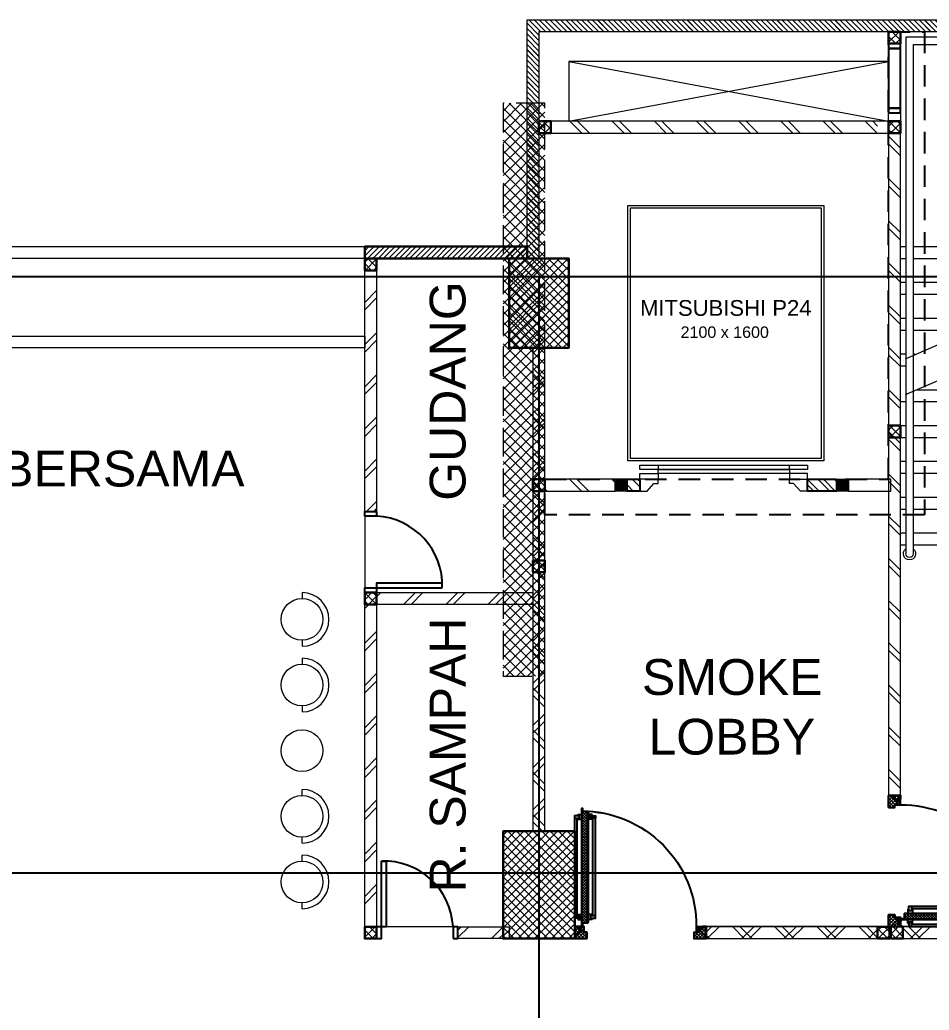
# Model space of a CAD drawing. Header units: millimetres. Extents: x -324 to 75, y -297 to 70.
# Drawn here: x -27.46 to -19.84, y 47.73 to 56.03 of the extents above; entities that cross this region are included whole.
import ezdxf
from ezdxf.enums import TextEntityAlignment as Align

# ---------------------------------------------------------------- set-up
doc = ezdxf.new("R2010")
doc.units = ezdxf.units.MM
doc.linetypes.add('ACAD_ISO02W100', pattern=[15, 12, -3])
doc.linetypes.add('DASHDOT', pattern=[1, 0.5, -0.25, 0, -0.25])
doc.layers.get('defpoints').update_dxf_attribs({"color": 1})
for name, color, linetype, lineweight in [('ars', 11, 'Continuous', 0), ('ars @ 1', 11, 'Continuous', 0), ('ARSIR', 31, 'Continuous', 5), ('ARSIR @ 1', 31, 'Continuous', 5), ('ARSIR KOLOM @ 1', 8, 'Continuous', 13), ('KOL', 1, 'Continuous', 30), ('KOLOM', 4, 'Continuous', 9), ('lan', 7, 'Continuous', 15), ('LIFT', 15, 'Continuous', 15), ('NOT', 7, 'Continuous', 20), ('Stair', 7, 'Continuous', 15), ('tem', 5, 'Continuous', 20), ('u', 6, 'Continuous', 20)]:
    doc.layers.add(name, color=color, linetype=linetype, lineweight=lineweight)
doc.layers.add('as', color=1, linetype='Continuous', plot=False)
for name, color, linetype in [('dinding', 3, 'Continuous'), ('HID', 1, 'Continuous'), ('Kusen', 30, 'Continuous'), ('STL', 6, 'Continuous')]:
    doc.layers.add(name, color=color, linetype=linetype)
doc.styles.get("Standard").update_dxf_attribs({"font": 'arial.ttf'})
pattern_1 = [(225, (1.1, 1e-06), (-0.014142, 0.014142), []), (135, (1.1, 1e-06), (0.014142, 0.014142), [])]
pattern_2 = [(315, (-2e-13, 1e-06), (0.014142, 0.014142), []), (45, (-2e-13, 1e-06), (-0.014142, 0.014142), [])]
pattern_3 = [(45, (1556.62095, -401.98365), (-0.176776695, 0.176776695), []), (45, (1556.68345, -401.98365), (-0.176776695, 0.176776695), [])]
pattern_4 = [(45, (1576.71095, -452.5532), (-0.176776695, 0.176776695), []), (45, (1576.77345, -452.5532), (-0.176776695, 0.176776695), [])]
pattern_5 = [(225, (-5.95, -51.3), (0.022097087, -0.022097087), [])]

# ---------------------------------------------------------------- blocks, each defined once
blk = doc.blocks.new('K 10.10')
at = {"layer": 'ars'}
h = blk.add_hatch(dxfattribs=at)
h.set_pattern_fill('_USER', color=256, scale=0.05, angle=45, double=1, pattern_type=0)
h.set_pattern_definition([(45, (0, 0), (-0.035355339, 0.035355339), []), (135, (0, 0), (-0.035355339, -0.035355339), [])])
h.paths.add_polyline_path([(1560.5383, 1380.4069), (1560.6383, 1380.4069), (1560.6383, 1380.5069), (1560.5383, 1380.5069)])
at = {"layer": 'KOL'}
blk.add_lwpolyline([(1560.5383, 1380.4069), (1560.6383, 1380.4069), (1560.6383, 1380.5069), (1560.5383, 1380.5069)], close=True, dxfattribs=at)
blk = doc.blocks.new('D-P90')
at = {"layer": 'ars'}
h = blk.add_hatch(dxfattribs=at)
h.set_pattern_fill('ANSI37', color=256, scale=0.005, angle=-90, style=0)
h.set_pattern_definition([(45, (-1350.94906, -1248.591899), (0.01122532015, -0.01122532015), []), (315, (-1350.94906, -1248.591899), (-0.01122532015, -0.01122532015), [])])
h.paths.add_polyline_path([(0.009, -0.1833, -0.414214), (0.01, -0.1843), (0.01, -1.1162, -0.414214), (0.009, -1.1172), (-0.0345, -1.1172, 0.414214), (-0.037, -1.1197), (-0.037, -1.142, -1), (-0.0385, -1.142), (-0.0385, -0.1585, -1), (-0.037, -0.1585), (-0.037, -0.1808, 0.414214), (-0.0345, -0.1833)])
at = {"layer": 'as'}
for p, q in [((-0.0395, -0.1577), (-0.0457, -0.1577)), ((-0.0425, -0.1608), (-0.0425, -0.1546))]:
    blk.add_line(p, q, dxfattribs=at)
at = {"layer": 'HID'}
for p, q in [((-0.0437, -0.1248), (-0.0915, -0.077)), ((-0.0423, -0.1234), (-0.0907, -0.075)), ((0.9423, -0.1234), (0.9907, -0.075)), ((0.9437, -0.1248), (0.9915, -0.077)), ((-0.0657, -0.147), (-0.023, -0.1043)), ((-0.0628, -0.147), (-0.023, -0.1072)), ((0.9657, -0.147), (0.923, -0.1043)), ((0.9628, -0.147), (0.923, -0.1072))]:
    blk.add_line(p, q, dxfattribs=at)
for points in [[(-0.0439, -0.1252), (-0.044, -0.1251), (-0.042, -0.1231), (-0.0419, -0.1232)], [(0.9439, -0.1252), (0.944, -0.1251), (0.942, -0.1231), (0.9419, -0.1232)]]:
    blk.add_lwpolyline(points, dxfattribs=at)
at = {"layer": 'KOL'}
blk.add_line((0.97, -0.13), (0.97, -0.15), dxfattribs=at)
at = {"layer": 'Kusen'}
for p, q in [((-0.0422, -0.1567), (-0.0378, -0.1577)), ((-0.0419, -0.1553), (-0.0376, -0.1562))]:
    blk.add_line(p, q, dxfattribs=at)
at = {"layer": 'Kusen', "ltscale": 2}
for p, q in [((-0.0986, -0.2206), (-0.0986, -1.0599)), ((-0.0786, -0.2406), (-0.0786, -1.0599)), ((-0.074, -0.2106), (-0.04, -0.2106)), ((-0.074, -0.2206), (-0.074, -0.2106)), ((-0.074, -0.2506), (-0.074, -0.2406)), ((-0.0615, -0.2506), (-0.0615, -0.2106)), ((-0.04, -0.2506), (-0.04, -0.2106)), ((0.0455, -0.2106), (0.0115, -0.2106)), ((0.0115, -0.2506), (0.0115, -0.2106)), ((0.033, -0.2506), (0.033, -0.2106)), ((0.0455, -0.2206), (0.0455, -0.2106)), ((0.0455, -0.2506), (0.0455, -0.2406)), ((0.0528, -0.2406), (0.0528, -1.0599)), ((0.0728, -0.2206), (0.0728, -1.0599)), ((-0.074, -0.2506), (-0.04, -0.2506)), ((0.0455, -0.2506), (0.0115, -0.2506)), ((-0.074, -1.0499), (-0.04, -1.0499)), ((-0.074, -1.0499), (-0.074, -1.0599)), ((-0.0615, -1.0499), (-0.0615, -1.0899)), ((-0.04, -1.0499), (-0.04, -1.0899)), ((0.0455, -1.0499), (0.0115, -1.0499)), ((0.0115, -1.0499), (0.0115, -1.0899)), ((0.033, -1.0499), (0.033, -1.0899)), ((0.0455, -1.0499), (0.0455, -1.0599)), ((-0.074, -1.0799), (-0.074, -1.0899)), ((-0.074, -1.0899), (-0.04, -1.0899)), ((0.0455, -1.0899), (0.0115, -1.0899)), ((0.0455, -1.0799), (0.0455, -1.0899))]:
    blk.add_line(p, q, dxfattribs=at)
for points in [[(-0.0986, -0.2406), (-0.0615, -0.2406), (-0.0615, -0.2206), (-0.0986, -0.2206), (-0.0986, -0.2406)], [(0.0728, -0.2406), (0.033, -0.2406), (0.033, -0.2206), (0.0728, -0.2206), (0.0728, -0.2406)], [(-0.1013, -1.0599), (-0.0615, -1.0599), (-0.0615, -1.0799), (-0.1013, -1.0799), (-0.1013, -1.0599)], [(0.0728, -1.0599), (0.033, -1.0599), (0.033, -1.0799), (0.0728, -1.0799), (0.0728, -1.0599)]]:
    blk.add_lwpolyline(points, dxfattribs=at)
at = {"layer": 'Kusen'}
blk.add_circle((-0.0425, -0.1577), 0.001, dxfattribs=at)
for radius, start, end in [(0.0025, 75.78042, 11.38506), (0.9611, 270, 0.45972)]:
    blk.add_arc((-0.0425, -0.1577), radius, start, end, dxfattribs=at)
at = {"layer": 'STL'}
for p, q in [((-0.0385, -0.1585), (-0.0385, -1.142)), ((-0.037, -0.1808), (-0.037, -0.1585)), ((-0.0345, -0.1833), (0.009, -0.1833)), ((0.01, -0.1843), (0.01, -1.1162)), ((-0.037, -1.1197), (-0.037, -1.142)), ((-0.0345, -1.1172), (0.009, -1.1172))]:
    blk.add_line(p, q, dxfattribs=at)
for points in [[(0, -0.1002), (0, -0.1032), (-0.0185, -0.1032, 0.414214), (-0.02, -0.1047), (-0.02, -0.148, -0.414214), (-0.022, -0.15), (-0.068, -0.15, -0.414214), (-0.07, -0.148), (-0.07, -0.13), (-0.067, -0.13), (-0.067, -0.1455, 0.414214), (-0.0655, -0.147), (-0.0245, -0.147, 0.414214), (-0.023, -0.1455), (-0.023, -0.1022, -0.414214), (-0.021, -0.1002)], [(0.9, -0.1002), (0.9, -0.1032), (0.9185, -0.1032, -0.414214), (0.92, -0.1047), (0.92, -0.148, 0.414214), (0.922, -0.15), (0.968, -0.15, 0.414214), (0.97, -0.148), (0.97, -0.13), (0.967, -0.13), (0.967, -0.1455, -0.414214), (0.9655, -0.147), (0.9245, -0.147, -0.414214), (0.923, -0.1455), (0.923, -0.1022, 0.414214), (0.921, -0.1002)]]:
    blk.add_lwpolyline(points, format="xyb", close=True, dxfattribs=at)
blk.add_lwpolyline([(0.009, -0.1818), (-0.0345, -0.1818, -0.414214), (-0.0355, -0.1808), (-0.0355, -0.1585, 1), (-0.04, -0.1585), (-0.04, -1.142, 1), (-0.0355, -1.142), (-0.0355, -1.1197, -0.414214), (-0.0345, -1.1187), (0.009, -1.1187, 0.414214), (0.0115, -1.1162), (0.0115, -0.1843)], format="xyb", dxfattribs=at)
for centre, radius, start, end in [((-0.0377, -0.1585), 0.00075, 0, 180), ((-0.0345, -0.1808), 0.0025, 180, 270), ((0.009, -0.1843), 0.0025, 360, 90), ((0.009, -0.1843), 0.001, 360, 90), ((-0.0377, -1.142), 0.00075, 180, 0), ((-0.0345, -1.1197), 0.0025, 90, 180), ((0.009, -1.1162), 0.001, 270, 0)]:
    blk.add_arc(centre, radius, start, end, dxfattribs=at)
blk = doc.blocks.new('PINTU DARURAT')
at = {"layer": 'ARSIR'}
h = blk.add_hatch(dxfattribs=at)
h.set_pattern_fill('_USER', color=256, scale=0.02, angle=315, style=0, double=1, pattern_type=0)
h.set_pattern_definition(pattern_2)
edge = h.paths.add_edge_path()
edge.add_line((0, 0), (0.1, 0))
edge.add_line((0.1, 0), (0.1, 0.0502))
edge.add_line((0.1, 0.0502), (0.077, 0.0502))
edge.add_line((0.077, 0.0502), (0.077, 0.0955))
edge.add_arc((0.0755, 0.0955), 0.0015, 360, 450)
edge.add_line((0.0755, 0.097), (0.0345, 0.097))
edge.add_arc((0.0345, 0.0955), 0.0015, 90, 180)
edge.add_line((0.033, 0.0955), (0.033, 0.08))
edge.add_line((0.033, 0.08), (0.03, 0.08))
edge.add_line((0.03, 0.08), (0.03, 0.1))
edge.add_line((0.03, 0.1), (0, 0.1))
edge.add_line((0, 0.1), (0, 0))
h = blk.add_hatch(dxfattribs=at)
h.set_pattern_fill('_USER', color=256, scale=0.02, angle=315, style=0, double=1, pattern_type=0)
h.set_pattern_definition(pattern_2)
edge = h.paths.add_edge_path()
edge.add_line((0, 0), (0.1, 0))
edge.add_line((0.1, 0), (0.1, 0.0502))
edge.add_line((0.1, 0.0502), (0.077, 0.0502))
edge.add_line((0.077, 0.0502), (0.077, 0.0955))
edge.add_arc((0.0755, 0.0955), 0.0015, 360, 450)
edge.add_line((0.0755, 0.097), (0.0345, 0.097))
edge.add_arc((0.0345, 0.0955), 0.0015, 90, 180)
edge.add_line((0.033, 0.0955), (0.033, 0.08))
edge.add_line((0.033, 0.08), (0.03, 0.08))
edge.add_line((0.03, 0.08), (0.03, 0.1))
edge.add_line((0.03, 0.1), (0, 0.1))
edge.add_line((0, 0.1), (0, 0))
h = blk.add_hatch(dxfattribs=at)
h.set_pattern_fill('_USER', color=256, scale=0.02, angle=315, style=0, double=1, pattern_type=0)
h.set_pattern_definition(pattern_1)
edge = h.paths.add_edge_path()
edge.add_line((1.1, 0), (1, 0))
edge.add_line((1, 0), (1, 0.0502))
edge.add_line((1, 0.0502), (1.023, 0.0502))
edge.add_line((1.023, 0.0502), (1.023, 0.0955))
edge.add_arc((1.0245, 0.0955), 0.0015, -630, -540, ccw=False)
edge.add_line((1.0245, 0.097), (1.0655, 0.097))
edge.add_arc((1.0655, 0.0955), 0.0015, -360, -270, ccw=False)
edge.add_line((1.067, 0.0955), (1.067, 0.08))
edge.add_line((1.067, 0.08), (1.07, 0.08))
edge.add_line((1.07, 0.08), (1.07, 0.1))
edge.add_line((1.07, 0.1), (1.1, 0.1))
edge.add_line((1.1, 0.1), (1.1, 0))
h = blk.add_hatch(dxfattribs=at)
h.set_pattern_fill('_USER', color=256, scale=0.02, angle=315, style=0, double=1, pattern_type=0)
h.set_pattern_definition(pattern_1)
edge = h.paths.add_edge_path()
edge.add_line((1.1, 0), (1, 0))
edge.add_line((1, 0), (1, 0.0502))
edge.add_line((1, 0.0502), (1.023, 0.0502))
edge.add_line((1.023, 0.0502), (1.023, 0.0955))
edge.add_arc((1.0245, 0.0955), 0.0015, -630, -540, ccw=False)
edge.add_line((1.0245, 0.097), (1.0655, 0.097))
edge.add_arc((1.0655, 0.0955), 0.0015, -360, -270, ccw=False)
edge.add_line((1.067, 0.0955), (1.067, 0.08))
edge.add_line((1.067, 0.08), (1.07, 0.08))
edge.add_line((1.07, 0.08), (1.07, 0.1))
edge.add_line((1.07, 0.1), (1.1, 0.1))
edge.add_line((1.1, 0.1), (1.1, 0))
at = {"layer": 'KOL'}
blk.add_line((1.1, 0.1), (1.1, 0), dxfattribs=at)
blk.add_line((1.1, 0.1), (1.1, 0), dxfattribs=at)
blk.add_line((1.1, 0.1), (1.1, 0), dxfattribs=at)
blk.add_line((1.1, 0.1), (1.1, 0), dxfattribs=at)
for points in [[(0, 0), (0.1, 0), (0.1, 0.0502), (0.077, 0.0502), (0.077, 0.0955, 0.414214), (0.0755, 0.097), (0.0345, 0.097, 0.414214), (0.033, 0.0955), (0.033, 0.08), (0.03, 0.08), (0.03, 0.1), (0, 0.1)], [(0, 0), (0.1, 0), (0.1, 0.0502), (0.077, 0.0502), (0.077, 0.0955, 0.414214), (0.0755, 0.097), (0.0345, 0.097, 0.414214), (0.033, 0.0955), (0.033, 0.08), (0.03, 0.08), (0.03, 0.1), (0, 0.1)], [(1.1, 0), (1, 0), (1, 0.0502), (1.023, 0.0502), (1.023, 0.0955, -0.414214), (1.0245, 0.097), (1.0655, 0.097, -0.414214), (1.067, 0.0955), (1.067, 0.08), (1.07, 0.08), (1.07, 0.1), (1.1, 0.1)], [(1.1, 0), (1, 0), (1, 0.0502), (1.023, 0.0502), (1.023, 0.0955, -0.414214), (1.0245, 0.097), (1.0655, 0.097, -0.414214), (1.067, 0.0955), (1.067, 0.08), (1.07, 0.08), (1.07, 0.1), (1.1, 0.1)]]:
    blk.add_lwpolyline(points, format="xyb", close=True, dxfattribs=at)
at = {"layer": 'Kusen', "xscale": -1, "rotation": 180}
blk.add_blockref('D-P90', (0.1, -0.05), dxfattribs=at)
blk = doc.blocks.new("k3'")
at = {"layer": 'ars'}
h = blk.add_hatch(dxfattribs=at)
h.set_pattern_fill('_USER', color=256, scale=0.05, angle=45, double=1, pattern_type=0)
h.set_pattern_definition([(45, (0, -4.975), (-0.03535534, 0.03535534), []), (135, (0, -4.975), (-0.03535534, -0.03535534), [])])
h.paths.add_polyline_path([(-0.25, -0.375), (0.25, -0.375), (0.25, 0.375), (-0.25, 0.375)])
at = {"layer": 'KOL'}
blk.add_lwpolyline([(-0.25, -0.375), (0.25, -0.375), (0.25, 0.375), (-0.25, 0.375)], close=True, dxfattribs=at)
blk = doc.blocks.new("k1'")
at = {"layer": 'ars'}
h = blk.add_hatch(dxfattribs=at)
h.set_pattern_fill('_USER', color=256, scale=0.05, angle=45, double=1, pattern_type=0)
h.set_pattern_definition([(45, (0, -5), (-0.03535534, 0.03535534), []), (135, (0, -5), (-0.03535534, -0.03535534), [])])
h.paths.add_polyline_path([(-0.3, -0.45), (0.3, -0.45), (0.3, 0.45), (-0.3, 0.45)])
at = {"layer": 'KOL'}
blk.add_lwpolyline([(-0.3, -0.45), (0.3, -0.45), (0.3, 0.45), (-0.3, 0.45)], close=True, dxfattribs=at)
blk = doc.blocks.new('T. J2')
at = {"layer": 'Kusen'}
for p, q in [((-0.3692, 0.1), (0.2808, 0.1)), ((-0.4192, 0), (0.3308, 0)), ((0.2808, 0.06), (-0.3692, 0.06))]:
    blk.add_line(p, q, dxfattribs=at)
for points in [[(-0.4592, 0), (-0.4192, 0), (-0.4192, 0.1), (-0.4592, 0.1)], [(0.3308, 0), (0.3708, 0), (0.3708, 0.1), (0.3308, 0.1)]]:
    blk.add_lwpolyline(points, close=True, dxfattribs=at)
for points in [[(-0.3692, 0.0775), (-0.3692, 0.06), (-0.4192, 0.06), (-0.4192, 0.1), (-0.3692, 0.1), (-0.3692, 0.0825), (-0.3792, 0.0825), (-0.3792, 0.0775), (-0.3692, 0.0775)], [(0.2808, 0.0775), (0.2808, 0.06), (0.3308, 0.06), (0.3308, 0.1), (0.2808, 0.1), (0.2808, 0.0825), (0.2908, 0.0825), (0.2908, 0.0775), (0.2808, 0.0775)]]:
    blk.add_lwpolyline(points, dxfattribs=at)
at = {"layer": 'Kusen', "color": 141}
blk.add_lwpolyline([(-0.3792, 0.0775), (0.2908, 0.0775), (0.2908, 0.0825), (-0.3792, 0.0825)], close=True, dxfattribs=at)
blk = doc.blocks.new('P.SHAFT')
for points in [[(-0.05, 0.54), (-0.05, 0.58), (0.05, 0.58), (0.05, 0.54)], [(-0.05, 0.04), (-0.05, 0.54), (0.05, 0.54), (0.05, 0.04)], [(-0.05, 0), (-0.05, 0.04), (0.05, 0.04), (0.05, 0)]]:
    blk.add_lwpolyline(points, close=True)
blk = doc.blocks.new('KLOPRAK-10')
at = {"layer": 'ARSIR KOLOM @ 1'}
blk.add_hatch(color=256, dxfattribs=at).paths.add_polyline_path([(390.0148, -20.5752), (390.1148, -20.5752), (390.1148, -20.4752), (390.0148, -20.4752)])
at = {"layer": 'as'}
blk.add_line((390.1148, -20.4752), (390.0148, -20.5752), dxfattribs=at)
blk.add_lwpolyline([(390.0148, -20.4752), (390.1148, -20.5752)], dxfattribs=at)
at = {"layer": 'KOLOM'}
blk.add_lwpolyline([(390.0148, -20.5752), (390.1148, -20.5752), (390.1148, -20.4752), (390.0148, -20.4752)], close=True, dxfattribs=at)
blk = doc.blocks.new('SP ME1')
at = {"layer": 'ars'}
h = blk.add_hatch(dxfattribs=at)
h.set_pattern_fill('ANSI31', color=256, scale=0.25, style=0)
h.set_pattern_definition(pattern_5)
edge = h.paths.add_edge_path()
edge.add_line((-6.3, 5.7), (-6.3, 7.7))
edge.add_line((-6.3, 7.7), (-5.95, 7.7))
edge.add_line((-5.95, 7.7), (-5.95, 7.6))
edge.add_line((-5.95, 7.6), (-6.2, 7.6))
edge.add_line((-6.2, 7.6), (-6.2, 5.7))
edge.add_line((-6.2, 5.7), (-6.3, 5.7))
h = blk.add_hatch(dxfattribs=at)
h.set_pattern_fill('ANSI31', color=256, scale=0.25, style=0)
h.set_pattern_definition(pattern_5)
edge = h.paths.add_edge_path()
edge.add_line((-6.3, 5.7), (-6.3, 7.7))
edge.add_line((-6.3, 7.7), (-5.95, 7.7))
edge.add_line((-5.95, 7.7), (-5.95, 7.6))
edge.add_line((-5.95, 7.6), (-6.2, 7.6))
edge.add_line((-6.2, 7.6), (-6.2, 5.7))
edge.add_line((-6.2, 5.7), (-6.3, 5.7))
h = blk.add_hatch(dxfattribs=at)
h.set_pattern_fill('ANSI31', color=256, scale=0.25, style=0)
h.set_pattern_definition([(225, (0.099998, -51.3), (0.022097087, -0.022097087), [])])
h.paths.add_polyline_path([(-5.12, 7.7), (-5.12, 7.6), (0, 7.6), (0, 5.7), (0.1, 5.7), (0.1, 7.7)])
h = blk.add_hatch(dxfattribs=at)
h.set_pattern_fill('ANSI37', color=256, scale=0.02, style=0)
h.set_pattern_definition([(45, (262.191906, -190.19391), (-0.044901281, 0.044901281), []), (135, (262.191906, -190.19391), (-0.044901281, -0.044901281), [])])
h.paths.add_polyline_path([(-6.025, 0), (-6.375, 0), (-6.375, 7), (-6.0247, 7)])
h = blk.add_hatch(dxfattribs=at)
h.set_pattern_fill('ANSI37', color=256, scale=0.02, style=0)
h.paths.add_polyline_path([(-0.05, 2.2), (0.3, 2.2), (0.3, 7), (-0.05, 7)])
h = blk.add_hatch(dxfattribs=at)
h.set_pattern_fill('TEMBOK', color=256, scale=0.25)
h.set_pattern_definition([(45, (3e-07, -51.72), (-0.1767767, 0.1767767), []), (45, (0.0625, -51.72), (-0.1767767, 0.1767767), [])])
h.paths.add_polyline_path([(0.05, 3.17), (-0.05, 3.17), (-0.05, 4.95), (0.05, 4.95)])
h = blk.add_hatch(dxfattribs=at)
h.set_pattern_fill('TEMBOK', color=256, scale=0.25)
h.set_pattern_definition([(45, (-5.78857, -49.94), (-0.1767767, 0.1767767), []), (45, (-5.72607, -49.94), (-0.1767767, 0.1767767), [])])
h.paths.add_polyline_path([(-0.6386, 3.75), (-0.05, 3.75), (-0.05, 3.85), (-0.6386, 3.85)])
h = blk.add_hatch(dxfattribs=at)
h.set_pattern_fill('TEMBOK', color=256, scale=0.25)
h.set_pattern_definition([(45, (3e-07, -49.45), (-0.1767767, 0.1767767), []), (45, (0.0625, -49.45), (-0.1767767, 0.1767767), [])])
h.paths.add_polyline_path([(0.05, 0.9), (-0.05, 0.9), (-0.05, 3.07), (0.05, 3.07)])
at = {"layer": 'ars @ 1'}
h = blk.add_hatch(dxfattribs=at)
h.set_pattern_fill('TEMBOK', color=256, scale=0.25)
h.set_pattern_definition([(45, (26.8, 5.805), (-0.1767767, 0.1767767), []), (45, (26.8625, 5.805), (-0.1767767, 0.1767767), [])])
h.paths.add_polyline_path([(-0.1, 6.85), (-0.1, 6.75), (-2.8378, 6.75), (-2.8378, 6.85)])
h = blk.add_hatch(dxfattribs=at)
h.set_pattern_fill('TEMBOK', color=256, scale=0.25)
h.set_pattern_definition([(45, (1576.61878, -452.5532), (-0.176776695, 0.176776695), []), (45, (1576.68128, -452.5532), (-0.176776695, 0.176776695), [])])
h.paths.add_polyline_path([(-2.93, 1.2), (-3.03, 1.2), (-3.03, 6.75), (-2.93, 6.75)])
h = blk.add_hatch(dxfattribs=at)
h.set_pattern_fill('TEMBOK', color=256, scale=0.25)
h.set_pattern_definition([(45, (24.5328, -51.42464), (-0.1767767, 0.1767767), []), (45, (24.5953, -51.42464), (-0.1767767, 0.1767767), [])])
h.paths.add_polyline_path([(-6.25, 2.8), (-6.15, 2.8), (-6.15, 4.95), (-6.25, 4.95)])
h = blk.add_hatch(dxfattribs=at)
h.set_pattern_fill('TEMBOK', color=256, scale=0.25)
h.set_pattern_definition([(45, (24.5328, -49.32464), (-0.1767767, 0.1767767), []), (45, (24.5953, -49.32464), (-0.1767767, 0.1767767), [])])
h.paths.add_polyline_path([(-6.25, 1.6), (-6.15, 1.6), (-6.15, 2.7), (-6.25, 2.7)])
h = blk.add_hatch(dxfattribs=at)
h.set_pattern_fill('TEMBOK', color=256, scale=0.25)
h.set_pattern_definition([(45, (24.5328, -48.82464), (-0.1767767, 0.1767767), []), (45, (24.5953, -48.82464), (-0.1767767, 0.1767767), [])])
h.paths.add_polyline_path([(-6.25, 0.9), (-6.15, 0.9), (-6.15, 1.5), (-6.25, 1.5)])
h = blk.add_hatch(dxfattribs=at)
h.set_pattern_fill('TEMBOK', color=256, scale=0.25)
h.set_pattern_definition(pattern_4)
h.paths.add_polyline_path([(-5.9, 0), (-5.9, 0.1), (-2.9378, 0.1), (-2.9378, 0)])
h = blk.add_hatch(dxfattribs=at)
h.set_pattern_fill('TEMBOK', color=256, scale=0.25)
h.set_pattern_definition(pattern_4)
h.paths.add_polyline_path([(-2.8378, 0), (-2.8378, 0.1), (-1.4, 0.1), (-1.4, 0)])
at = {"layer": 'ARSIR @ 1'}
h = blk.add_hatch(dxfattribs=at)
h.set_pattern_fill('ANSI32', color=256, scale=0.01, style=0, double=1)
h.set_pattern_definition([(45, (-5.70079, 3.75), (0.067352, -0.067352), []), (45, (-5.70079, 3.7949), (0.067352, -0.067352), [])])
h.paths.add_polyline_path([(-2.4936, 3.85), (-2.4936, 3.75), (-2.251, 3.75), (-2.251, 3.85)])
h = blk.add_hatch(dxfattribs=at)
h.set_pattern_fill('ANSI32', color=256, scale=0.01, style=0, double=1)
h.set_pattern_definition([(45, (-4.00791, 3.75), (0.067352, -0.067352), []), (45, (-4.00791, 3.7949), (0.067352, -0.067352), [])])
h.paths.add_polyline_path([(-0.8453, 3.85), (-0.8453, 3.75), (-0.7386, 3.75), (-0.7386, 3.85)])
at = {"layer": 'ars'}
for p, q in [((-5.9062, 7.5562), (-5.9062, 3.225)), ((-3.0738, 7.5562), (-5.9062, 7.5562)), ((-3.0738, 7.5563), (-3.0738, 4.4175)), ((-5.8437, 7.4937), (-5.8437, 3.225)), ((-3.1363, 7.4937), (-5.8437, 7.4937)), ((-3.1363, 7.4938), (-3.1363, 4.4446)), ((-4.6437, 5.8525), (-4.6437, 3.225)), ((-4.3675, 5.8837), (-4.6125, 5.8837)), ((-4.3988, 5.8212), (-4.5812, 5.8212)), ((-4.5812, 5.8212), (-4.5812, 3.2562)), ((-4.3988, 5.8212), (-4.3988, 5.4324)), ((-4.3363, 5.8525), (-4.3363, 5.4053)), ((-4.3066, 5.8), (-4.5375, 5.8)), ((-4.5375, 5.7), (-4.5375, 5.8)), ((-3.1363, 5.8), (-4.3363, 5.8)), ((-3.03, 5.8), (-3.0738, 5.8)), ((-5.9062, 5.6), (-5.95, 5.6)), ((-4.6437, 5.6), (-5.8437, 5.6)), ((-4.5375, 5.6), (-4.5812, 5.6)), ((-4.3988, 5.5), (-4.4425, 5.5)), ((-3.1363, 5.5), (-4.3363, 5.5)), ((-3.03, 5.5), (-3.0738, 5.5)), ((-5.9062, 5.3), (-6.15, 5.3)), ((-4.6437, 5.3), (-5.8437, 5.3)), ((-4.5375, 5.3), (-4.5812, 5.3)), ((-3.1363, 5.2), (-3.9541, 5.2)), ((-3.03, 5.2), (-3.0738, 5.2)), ((-4.3988, 5.1324), (-4.3988, 3.2562)), ((-4.3363, 5.1053), (-4.3363, 3.225)), ((-5.9062, 5), (-6.15, 5)), ((-4.6437, 5), (-5.8437, 5)), ((-4.5375, 5), (-4.5812, 5)), ((-4.3988, 4.9), (-4.4425, 4.9)), ((-3.8619, 4.9), (-4.3363, 4.9)), ((-3.1363, 4.9), (-3.1488, 4.9)), ((-3.03, 4.9), (-3.0738, 4.9)), ((-5.9062, 4.7), (-6.15, 4.7)), ((-4.6437, 4.7), (-5.8437, 4.7)), ((-4.5375, 4.7), (-4.5812, 4.7)), ((-4.3988, 4.6), (-4.4425, 4.6)), ((-3.1688, 4.6), (-4.3363, 4.6)), ((-3.1363, 4.5946), (-3.1363, 3.225)), ((-3.0738, 4.5675), (-3.0738, 3.225)), ((-5.9062, 4.4), (-6.15, 4.4)), ((-4.6437, 4.4), (-5.8437, 4.4)), ((-4.5375, 4.4), (-4.5812, 4.4)), ((-4.3988, 4.3), (-4.4425, 4.3)), ((-3.1363, 4.3), (-4.3363, 4.3)), ((-3.03, 4.3), (-3.0738, 4.3)), ((-5.9062, 4.1), (-6.15, 4.1)), ((-4.6437, 4.1), (-5.8437, 4.1)), ((-4.5375, 4.1), (-4.5812, 4.1)), ((-4.3988, 4), (-4.4425, 4)), ((-3.1363, 4), (-4.3363, 4)), ((-3.03, 4), (-3.0738, 4)), ((-5.9062, 3.8), (-6.15, 3.8)), ((-4.6437, 3.8), (-5.8437, 3.8)), ((-4.5375, 3.8), (-4.5812, 3.8)), ((-4.3988, 3.7), (-4.4425, 3.7)), ((-3.1363, 3.7), (-4.3363, 3.7)), ((-3.03, 3.7), (-3.0738, 3.7)), ((-5.9062, 3.5), (-6.15, 3.5)), ((-4.6437, 3.5), (-5.8437, 3.5)), ((-4.5375, 3.5), (-4.5812, 3.5)), ((-4.3988, 3.4), (-4.4425, 3.4)), ((-3.1363, 3.4), (-4.3363, 3.4)), ((-3.03, 3.4), (-3.0738, 3.4)), ((-4.3675, 3.2562), (-4.6125, 3.2562)), ((-5.9197, 3.2), (-6.15, 3.2)), ((-4.6572, 3.2), (-5.8303, 3.2)), ((-4.3675, 3.1937), (-4.6125, 3.1937))]:
    blk.add_line(p, q, dxfattribs=at)
for points in [[(-4.5812, 5.8212), (-4.6125, 5.8525)], [(-4.3988, 5.8212), (-4.3675, 5.8525)]]:
    blk.add_lwpolyline(points, dxfattribs=at)
for centre, radius, start, end in [((-4.6125, 5.8525), 0.0312, 90, 180), ((-4.3675, 5.8525), 0.0312, 0, 90), ((-5.875, 3.225), 0.0512, 127.57187, 52.42813), ((-4.6125, 3.225), 0.0512, 127.57187, 322.42813), ((-4.6125, 3.225), 0.0312, 90, 270), ((-4.3675, 3.225), 0.0512, 217.57187, 52.42813), ((-4.3675, 3.225), 0.0312, 270, 90), ((-3.105, 3.225), 0.0512, 127.57187, 52.42813), ((-5.875, 3.225), 0.0312, 180, 0), ((-3.105, 3.225), 0.0312, 180, 0)]:
    blk.add_arc(centre, radius, start, end, dxfattribs=at)
at = {"layer": 'defpoints', "color": 3, "linetype": 'ACAD_ISO02W100', "ltscale": 0.015}
blk.add_lwpolyline([(-0.05, 3.55), (-0.05, 3.85), (-2.93, 3.85), (-2.93, 7.6), (-2.93, 7.6), (-3.23, 7.6), (-3.23, 3.55), (-0.05, 3.55)], dxfattribs=at)
at = {"layer": 'dinding'}
for points in [[(-2.4936, 3.85), (-2.4936, 3.75), (-2.251, 3.75), (-2.251, 3.85)], [(-0.8453, 3.85), (-0.8453, 3.75), (-0.7386, 3.75), (-0.7386, 3.85)]]:
    blk.add_lwpolyline(points, close=True, dxfattribs=at)
at = {"layer": 'KOLOM', "linetype": 'ACAD_ISO02W100', "ltscale": 0.02}
for points in [[(-6.025, 0), (-6.375, 0), (-6.3749, 7), (-6.0249, 7)], [(0.3, 2.2), (-0.05, 2.2), (-0.05, 7), (0.3, 7)]]:
    blk.add_lwpolyline(points, close=True, dxfattribs=at)
at = {"layer": 'lan', "linetype": 'Continuous'}
for p, q in [((-2.93, 7.35), (-0.25, 7.35)), ((-0.25, 7.35), (-0.25, 6.85))]:
    blk.add_line(p, q, dxfattribs=at)
at = {"layer": 'lan'}
for p, q in [((-5.257, 6.0266), (-5.257, 3.2)), ((-3.6309, 5.1), (-3.6309, 6.0266)), ((-5.9062, 5.7), (-5.95, 5.7)), ((-4.6437, 5.7), (-5.8437, 5.7)), ((-4.3066, 5.7), (-4.5812, 5.7)), ((-4.5375, 5.7), (-4.5812, 5.7)), ((-4.5375, 5.7), (-4.5375, 3.3)), ((-4.3988, 5.7), (-4.4425, 5.7)), ((-4.4425, 5.7), (-4.4425, 5.4513)), ((-3.1363, 5.7), (-4.3363, 5.7)), ((-3.03, 5.7), (-3.0738, 5.7)), ((-5.9062, 5.4), (-5.95, 5.4)), ((-4.6437, 5.4), (-5.8437, 5.4)), ((-4.5375, 5.4), (-4.5812, 5.4)), ((-3.1363, 5.4), (-4.3239, 5.4)), ((-3.03, 5.4), (-3.0738, 5.4)), ((-4.4425, 5.1513), (-4.4425, 3.3)), ((-5.9062, 5.1), (-6.15, 5.1)), ((-4.6437, 5.1), (-5.8437, 5.1)), ((-4.5375, 5.1), (-4.5812, 5.1)), ((-3.1363, 5.1), (-3.723, 5.1)), ((-3.03, 5.1), (-3.0738, 5.1)), ((-5.9062, 4.8), (-6.15, 4.8)), ((-4.6437, 4.8), (-5.8437, 4.8)), ((-4.5375, 4.8), (-4.5812, 4.8)), ((-4.3988, 4.8), (-4.4425, 4.8)), ((-3.723, 4.8), (-4.3363, 4.8)), ((-3.6309, 3.3), (-3.6309, 4.8)), ((-3.03, 4.8), (-3.0738, 4.8)), ((-5.9062, 4.5), (-6.15, 4.5)), ((-4.6437, 4.5), (-5.8437, 4.5)), ((-4.5375, 4.5), (-4.5812, 4.5)), ((-4.3988, 4.5), (-4.4425, 4.5)), ((-3.1363, 4.5), (-4.3363, 4.5)), ((-3.03, 4.5), (-3.0738, 4.5)), ((-5.9062, 4.2), (-6.15, 4.2)), ((-4.6437, 4.2), (-5.8437, 4.2)), ((-4.5375, 4.2), (-4.5812, 4.2)), ((-4.3988, 4.2), (-4.4425, 4.2)), ((-3.1363, 4.2), (-4.3363, 4.2)), ((-3.03, 4.2), (-3.0738, 4.2)), ((-5.9062, 3.9), (-6.15, 3.9)), ((-4.6437, 3.9), (-5.8437, 3.9)), ((-4.5375, 3.9), (-4.5812, 3.9)), ((-4.3988, 3.9), (-4.4425, 3.9)), ((-3.1363, 3.9), (-4.3363, 3.9)), ((-3.03, 3.9), (-3.0738, 3.9)), ((-5.9062, 3.6), (-6.15, 3.6)), ((-4.6437, 3.6), (-5.8437, 3.6)), ((-4.5375, 3.6), (-4.5812, 3.6)), ((-4.3988, 3.6), (-4.4425, 3.6)), ((-3.1363, 3.6), (-4.3363, 3.6)), ((-3.03, 3.6), (-3.0738, 3.6)), ((-5.9062, 3.3), (-6.15, 3.3)), ((-4.6437, 3.3), (-5.8437, 3.3)), ((-4.5375, 3.3), (-4.5812, 3.3)), ((-4.3239, 3.3), (-4.5639, 3.3)), ((-4.3988, 3.3), (-4.4425, 3.3)), ((-3.1363, 3.3), (-4.3363, 3.3)), ((-3.03, 3.3), (-3.0738, 3.3))]:
    blk.add_line(p, q, dxfattribs=at)
at = {"layer": 'lan', "linetype": 'DASHDOT'}
for p, q in [((-4.5375, 5.4925), (-2.9378, 4.8)), ((-4.5375, 5.1925), (-2.9378, 4.5))]:
    blk.add_line(p, q, dxfattribs=at)
at = {"layer": 'lan', "linetype": 'Continuous'}
for points in [[(-0.25, 7.35), (-2.93, 6.85)], [(-0.25, 6.85), (-2.93, 7.35)]]:
    blk.add_lwpolyline(points, dxfattribs=at)
at = {"layer": 'lan', "ltscale": 2}
for points in [[(-3.5395, 5.2679), (-3.5001, 5.2338), (-3.6309, 5.1), (-3.7617, 5.2337), (-3.7223, 5.2678), (-3.6309, 5.1623), (-3.5395, 5.2679)], [(-3.5395, 4.6321), (-3.5001, 4.6662), (-3.6309, 4.8), (-3.7617, 4.6663), (-3.7223, 4.6322), (-3.6309, 4.7377), (-3.5395, 4.6321)]]:
    blk.add_lwpolyline(points, close=True, dxfattribs=at)
at = {"layer": 'lan'}
blk.add_arc((-4.4439, 6.0266), 0.813, 0, 180, dxfattribs=at)
blk.add_arc((-4.4439, 6.0266), 0.813, 0, 180, dxfattribs=at)
at = {"layer": 'LIFT'}
for points in [[(-2.3861, 4.0029), (-0.7461, 4.0029), (-0.7461, 6.1429), (-2.3861, 6.1429)], [(-2.3661, 4.0229), (-0.7661, 4.0229), (-0.7661, 6.1229), (-2.3661, 6.1229)], [(-2.251, 3.9323), (-0.8453, 3.9323), (-0.8453, 3.9676), (-2.251, 3.9676)], [(-2.251, 3.9323), (-2.0982, 3.9323), (-2.0982, 3.9676), (-2.251, 3.9676)], [(-2.0982, 3.897), (-0.9982, 3.897), (-0.9982, 3.9323), (-2.0982, 3.9323)], [(-0.9982, 3.9323), (-0.8453, 3.9323), (-0.8453, 3.9676), (-0.9982, 3.9676)], [(-2.0982, 3.85), (-2.251, 3.85), (-2.251, 3.897), (-2.0982, 3.897)], [(-0.9982, 3.85), (-0.8453, 3.85), (-0.8453, 3.897), (-0.9982, 3.897)]]:
    blk.add_lwpolyline(points, close=True, dxfattribs=at)
for points in [[(-2.251, 3.85), (-2.251, 3.75), (-2.1908, 3.75), (-2.1334, 3.8147), (-2.0982, 3.8147), (-2.0982, 3.85), (-2.251, 3.85)], [(-0.8453, 3.85), (-0.8453, 3.75), (-0.9055, 3.75), (-0.9629, 3.8147), (-0.9982, 3.8147), (-0.9982, 3.85), (-0.8453, 3.85)]]:
    blk.add_lwpolyline(points, dxfattribs=at)
at = {"layer": 'Stair'}
for centre in [(-3.6309, 3.3), (-5.257, 3.2)]:
    blk.add_circle(centre, 0.0296, dxfattribs=at)
at = {"layer": 'tem'}
blk.add_lwpolyline([(-6.3, 5.7), (-6.3, 7.7), (-5.95, 7.7), (-5.95, 7.6), (-6.2, 7.6), (-6.2, 5.7), (-6.3, 5.7)], dxfattribs=at)
blk.add_lwpolyline([(-6.3, 5.7), (-6.3, 7.7), (-5.95, 7.7), (-5.95, 7.6), (-6.2, 7.6), (-6.2, 5.7), (-6.3, 5.7)], dxfattribs=at)
for points in [[(-5.12, 7.7), (-5.12, 7.6), (0, 7.6), (0, 5.7), (0.1, 5.7), (0.1, 7.7)], [(-2.93, 6.92), (-3.03, 6.92), (-3.03, 6.85), (-2.93, 6.85)], [(-0.1, 6.85), (-0.1, 6.75), (-2.93, 6.75), (-2.93, 6.85)], [(-2.93, 1.2), (-3.03, 1.2), (-3.03, 6.75), (-2.93, 6.75)], [(-6.25, 2.8), (-6.15, 2.8), (-6.15, 4.95), (-6.25, 4.95)], [(0.05, 0.9), (-0.05, 0.9), (-0.05, 4.95), (0.05, 4.95)], [(-2.95, 3.75), (-2.95, 3.85), (-2.5936, 3.85), (-2.5936, 3.75)], [(-0.6386, 3.75), (-0.6386, 3.85), (-0.05, 3.85), (-0.05, 3.75)], [(-6.25, 1.6), (-6.15, 1.6), (-6.15, 2.7), (-6.25, 2.7)], [(-6.25, 0.9), (-6.15, 0.9), (-6.15, 1.5), (-6.25, 1.5)], [(-5.9, 0), (-5.9, 0.1), (-2.9378, 0.1), (-2.9378, 0)], [(-2.8378, 0), (-2.8378, 0.1), (-1.4, 0.1), (-1.4, 0)]]:
    blk.add_lwpolyline(points, close=True, dxfattribs=at)
at = {"color": 2}
for p in [(-392.6084, 24.3252), (-390.7534, 24.3252)]:
    blk.add_blockref('KLOPRAK-10', p, dxfattribs=at)
at = {"color": 2, "rotation": 90}
blk.add_blockref('PINTU DARURAT', (-2.93, 0.1), dxfattribs=at)
at = {"color": 2, "xscale": -1}
blk.add_blockref('PINTU DARURAT', (-0.3, 0), dxfattribs=at)
at = {"layer": 'KOL', "xscale": -1, "rotation": 180}
for name, p in [("k3'", (-6.2, 5.325)), ("k3'", (-6.2, 5.325)), ("k1'", (-6.2, 0.45)), ("k1'", (-6.2, 0.45)), ("k1'", (0, 0.45)), ("k1'", (0, 0.45))]:
    blk.add_blockref(name, p, dxfattribs=at)
at = {"layer": 'KOLOM', "extrusion": (0, 0, -1), "xscale": -1, "zscale": -1, "rotation": 180}
for p in [(-1557.6083, 1388.0069), (-1557.6083, 1387.2569), (-1560.5383, 1387.2569), (-1557.6083, 1384.7069), (-1560.5883, 1384.2569), (-1554.3883, 1383.2069), (-1554.3883, 1382.0069), (-1557.5883, 1380.5069)]:
    blk.add_blockref('K 10.10', p, dxfattribs=at)
at = {"layer": 'Kusen'}
blk.add_blockref('T. J2', (-5.5008, 7.6), dxfattribs=at)
blk.add_blockref('T. J2', (-5.5008, 7.6), dxfattribs=at)
at = {"layer": 'Kusen', "color": 2, "rotation": 179.9999772094499}
blk.add_blockref('P.SHAFT', (-2.98, 7.5), dxfattribs=at)
blk = doc.blocks.new('A-2')
at = {"layer": 'ars'}
h = blk.add_hatch(dxfattribs=at)
h.set_pattern_fill('ANSI31', color=256, scale=0.25, style=0)
h.set_pattern_definition([(315, (29.41, -0.730455), (-0.022097087, -0.022097087), [])])
h.paths.add_polyline_path([(34.63, 58.2695), (34.63, 58.1695), (29.51, 58.1696), (29.51, 56.2695), (29.41, 56.2695), (29.41, 58.2695)])
h = blk.add_hatch(dxfattribs=at)
h.set_pattern_fill('ANSI31', color=256, scale=0.25, angle=180, style=0)
h.set_pattern_definition([(225, (-527.728732, 382.57413), (0.0220970869, -0.0220970869), [])])
h.paths.add_polyline_path([(29.41, 56.2695), (28.05, 56.2695), (28.05, 56.3695), (29.41, 56.3695)])
h = blk.add_hatch(dxfattribs=at)
h.set_pattern_fill('TEMBOK', color=256, scale=0.25)
h.set_pattern_definition([(45, (-9.1, -0.88045), (-0.1767767, 0.1767767), []), (45, (-9.0375, -0.88045), (-0.1767767, 0.1767767), [])])
h.paths.add_polyline_path([(28.05, 54.1495), (28.15, 54.1495), (28.15, 56.1695), (28.05, 56.1695)])
h = blk.add_hatch(dxfattribs=at)
h.set_pattern_fill('TEMBOK', color=256, scale=0.25)
h.set_pattern_definition([(45, (-7.34, -2.68481), (-0.1767767, 0.1767767), []), (45, (-7.2775, -2.68481), (-0.1767767, 0.1767767), [])])
h.paths.add_polyline_path([(29.46, 53.3695), (28.15, 53.3695), (28.15, 53.4695), (29.46, 53.4695)])
h = blk.add_hatch(dxfattribs=at)
h.set_pattern_fill('TEMBOK', color=256, scale=0.25)
h.set_pattern_definition([(45, (-9.1, 1.91955), (-0.1767767, 0.1767767), []), (45, (-9.0375, 1.91955), (-0.1767767, 0.1767767), [])])
h.paths.add_polyline_path([(28.05, 50.6695), (28.15, 50.6695), (28.15, 53.3695), (28.05, 53.3695)])
h = blk.add_hatch(dxfattribs=at)
h.set_pattern_fill('TEMBOK', color=256, scale=0.25)
h.set_pattern_definition([(45, (-6.66, 0.11519), (-0.1767767, 0.1767767), []), (45, (-6.5975, 0.11519), (-0.1767767, 0.1767767), [])])
h.paths.add_polyline_path([(29.21, 50.5695), (28.83, 50.5695), (28.83, 50.6695), (29.21, 50.6695)])
at = {"layer": 'ars @ 1'}
h = blk.add_hatch(dxfattribs=at)
h.set_pattern_fill('TEMBOK', color=256, scale=0.25)
h.set_pattern_definition(pattern_3)
h.paths.add_polyline_path([(29.46, 51.4695), (29.56, 51.4695), (29.56, 55.5195), (29.46, 55.5195)])
h = blk.add_hatch(dxfattribs=at)
h.set_pattern_fill('TEMBOK', color=256, scale=0.25)
h.set_pattern_definition(pattern_3)
h.paths.add_polyline_path([(32.3478, 50.5695), (32.3478, 50.6695), (30.91, 50.6695), (30.91, 50.5695)])
h = blk.add_hatch(dxfattribs=at)
h.set_pattern_fill('TEMBOK', color=256, scale=0.25)
h.set_pattern_definition(pattern_3)
h.paths.add_polyline_path([(35.41, 50.5695), (35.41, 50.6695), (32.4478, 50.6695), (32.4478, 50.5695)])
at = {"layer": 'ars'}
for p, q in [((27.525, 53.4695), (27.525, 53.4195)), ((27.525, 53.0695), (27.525, 53.0195)), ((27.525, 52.9195), (27.525, 52.8695)), ((27.525, 52.5195), (27.525, 52.4695)), ((27.525, 51.7695), (27.525, 51.8195)), ((27.525, 51.3695), (27.525, 51.4195)), ((27.525, 51.2195), (27.525, 51.2695)), ((27.525, 50.8195), (27.525, 50.8695))]:
    blk.add_line(p, q, dxfattribs=at)
for centre in [(27.525, 53.2445), (27.525, 52.6945), (27.525, 52.1445), (27.525, 51.5945), (27.525, 51.0445)]:
    blk.add_circle(centre, 0.175, dxfattribs=at)
for centre in [(27.525, 53.2445), (27.525, 52.6945), (27.525, 51.5945), (27.525, 51.0445)]:
    blk.add_arc(centre, 0.225, 270, 90, dxfattribs=at)
at = {"layer": 'as'}
for p, q in [((-32.49, 56.1195), (41.91, 56.1195)), ((29.51, 56.1195), (29.51, 43.0195)), ((-32.49, 51.1195), (41.91, 51.1195))]:
    blk.add_line(p, q, dxfattribs=at)
at = {"layer": 'KOL'}
blk.add_lwpolyline([(29.41, 56.2695), (28.05, 56.2695), (28.05, 56.3695), (29.41, 56.3695)], close=True, dxfattribs=at)
at = {"layer": 'Kusen'}
for points in [[(28.05, 54.1095), (28.05, 54.1495), (28.15, 54.1495), (28.15, 54.1095)], [(28.7, 53.5095), (28.7, 53.5495), (28.15, 53.5495), (28.15, 53.5095)], [(28.05, 53.4695), (28.05, 53.5095), (28.15, 53.5095), (28.15, 53.4695)], [(28.19, 51.2195), (28.23, 51.2195), (28.23, 50.6695), (28.19, 50.6695)], [(28.15, 50.5695), (28.19, 50.5695), (28.19, 50.6695), (28.15, 50.6695)], [(28.79, 50.5695), (28.83, 50.5695), (28.83, 50.6695), (28.79, 50.6695)]]:
    blk.add_lwpolyline(points, close=True, dxfattribs=at)
for centre, start, end in [((28.1195, 53.5295), 358.02661, 86.99428), ((28.21, 50.6391), 3.00572, 91.97339)]:
    blk.add_arc(centre, 0.5808, start, end, dxfattribs=at)
at = {"layer": 'lan'}
for p, q in [((28.05, 54.1095), (28.05, 53.5095)), ((28.79, 50.6695), (28.23, 50.6695))]:
    blk.add_line(p, q, dxfattribs=at)
for points in [[(28.05, 56.2695), (23.56, 56.2695), (23.56, 56.3695), (28.05, 56.3695)], [(28.05, 55.5195), (23.56, 55.5195), (23.56, 55.6195), (28.05, 55.6195)]]:
    blk.add_lwpolyline(points, close=True, dxfattribs=at)
at = {"layer": 'tem'}
for points in [[(34.63, 58.2695), (34.63, 58.1695), (29.51, 58.1696), (29.51, 56.2695), (29.41, 56.2695), (29.41, 58.2695)], [(28.15, 56.1695), (28.15, 54.1495), (28.05, 54.1495), (28.05, 56.1695)], [(29.46, 51.4695), (29.56, 51.4695), (29.56, 55.5195), (29.46, 55.5195)], [(29.46, 53.3695), (28.15, 53.3695), (28.15, 53.4695), (29.46, 53.4695)], [(28.15, 53.3695), (28.15, 50.6695), (28.05, 50.6695), (28.05, 53.3695)], [(29.26, 50.5695), (28.83, 50.5695), (28.83, 50.6695), (29.26, 50.6695)], [(32.3478, 50.5695), (32.3478, 50.6695), (30.91, 50.6695), (30.91, 50.5695)], [(35.46, 50.5695), (35.46, 50.6695), (32.4478, 50.6695), (32.4478, 50.5695)]]:
    blk.add_lwpolyline(points, close=True, dxfattribs=at)
at = {"color": 2}
blk.add_blockref('PINTU DARURAT', (29.81, 50.5695), dxfattribs=at)
at = {"layer": 'KOL', "xscale": -1, "rotation": 180}
for name, p in [("k3'", (29.51, 55.8945)), ("k1'", (29.51, 51.0195))]:
    blk.add_blockref(name, p, dxfattribs=at)
at = {"layer": 'KOLOM', "extrusion": (0, 0, -1), "zscale": -1, "rotation": 180}
for p in [(1532.4883, 1436.6764), (1531.0783, 1434.1464), (1532.4883, 1433.8764), (1532.4883, 1431.0764), (1528.1905, 1431.0764)]:
    blk.add_blockref('K 10.10', p, dxfattribs=at)
at = {"layer": 'u', "xscale": -1}
blk.add_blockref('SP ME1', (29.51, 50.5696), dxfattribs=at)
blk = doc.blocks.new('NOTASI RUANGAN')
for tag, height, p in [('RUANG', 0.275, (0.018, 0.001)), ('ELV', 0.2, (0, -0.421))]:
    blk.add_attdef(tag, text='', height=height).set_placement(p, align=Align.MIDDLE_CENTER)

msp = doc.modelspace()

# ---------------------------------------------------------------- block references
at = {"layer": 'defpoints'}
msp.add_blockref('A-2', (-52.6163, -2.2441), dxfattribs=at)
at = {"layer": 'NOT', "xscale": 0.4808309220817932, "yscale": 0.4808309220817932, "zscale": 0.4808309220818041}
msp.add_blockref('NOTASI RUANGAN', (-21.5493, 53.6102), dxfattribs=at).add_auto_attribs({'ELV': '2100 x 1600', 'RUANG': 'MITSUBISHI P24'})

# ---------------------------------------------------------------- texts
at = {"layer": 'NOT', "char_height": 0.3, "attachment_point": 3, "rotation": 90}
for s, insert in [('GUDANG', (-24.0215, 53.834)), ('R. SAMPAH', (-24.0215, 51.0164))]:
    msp.add_mtext_dynamic_manual_height_columns(s, width=2.661726, gutter_width=1, heights=[0], dxfattribs=dict(at, insert=insert))
at = {"layer": 'NOT', "char_height": 0.3, "attachment_point": 1}
for s, insert in [('\\pi0.054533;R. BERSAMA', (-28.2116, 52.4145)), ('\\pi0.59468;SMOKE\\P\\pi0.64901;LOBBY', (-22.838, 50.6678))]:
    msp.add_mtext_dynamic_manual_height_columns(s, width=2.661726, gutter_width=1, heights=[0], dxfattribs=dict(at, insert=insert))

doc.saveas('drawing.dxf')
